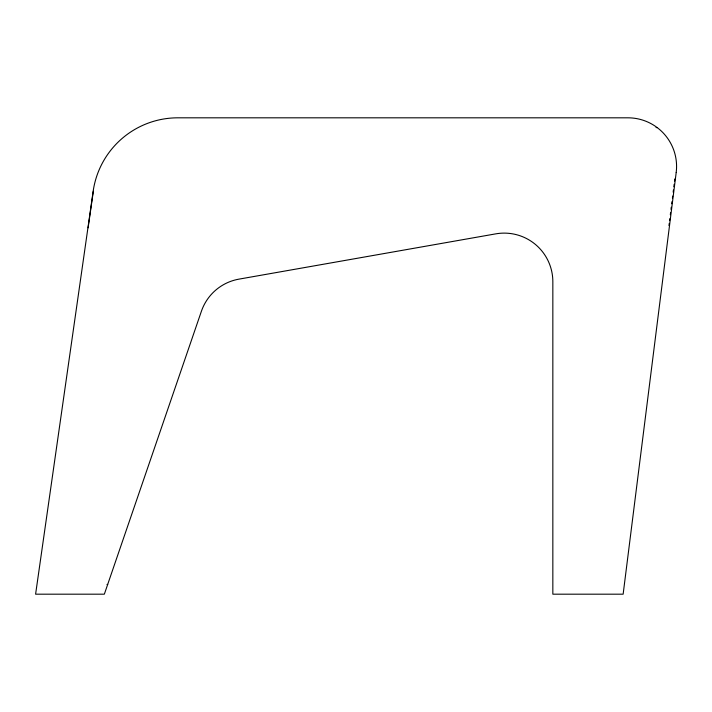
<?xml version="1.0" encoding="UTF-8"?>
<svg xmlns="http://www.w3.org/2000/svg" width="712" height="712" viewBox="0 0 712 712"><rect width="100%" height="100%" fill="white"/><g stroke="black" fill="none" stroke-linecap="round" stroke-linejoin="round"><path stroke-width="1.07" d="M668.968 225.544L669.236 223.39M669.583 220.631L669.832 218.673M670.321 214.739L670.571 212.772M670.998 209.373L671.274 207.219M671.71 203.766L671.977 201.612M672.431 198.043L672.671 196.076M673.169 192.142L673.445 189.962M673.846 186.731L674.157 184.283M674.558 181.124L674.825 178.97M88.11 227.84L93.334 191.27M656.063 127.608L657.123 127.546M106.978 584.454L107.681 584.454M676.195 172.5L623.142 594.182L552.841 594.182L552.841 281.721A48.612 48.612 0 0 0 495.792 233.856L238.947 279.14A48.612 48.612 0 0 0 201.407 311.242L104.344 594.182L35.6 594.182L93.156 191.27A85.547 85.547 0 0 1 177.849 117.818L627.966 117.818A48.612 48.612 0 0 1 676.195 172.5"/></g></svg>
